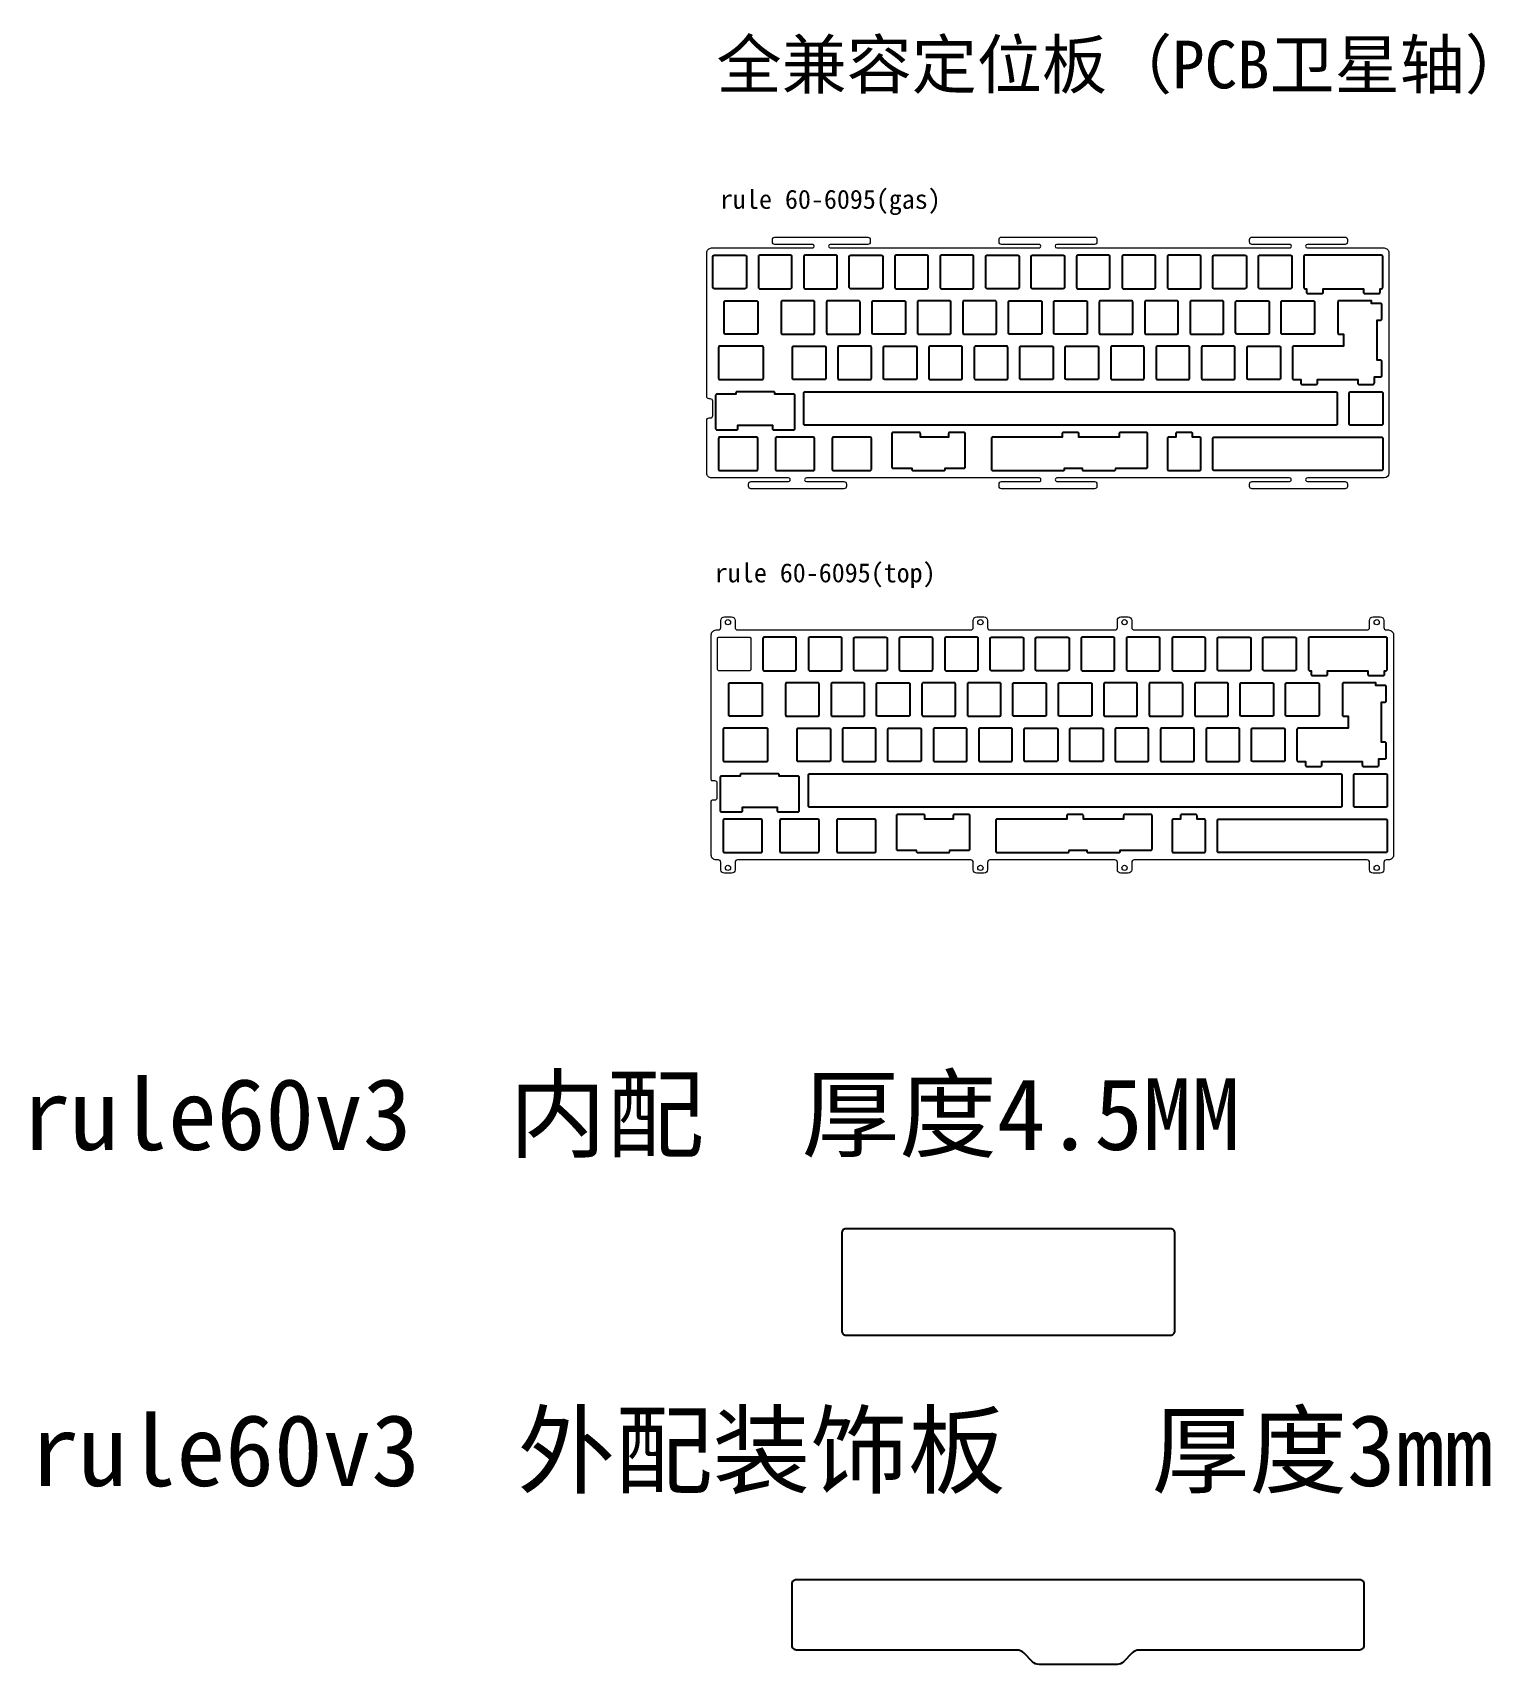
# Model space of a CAD drawing. Header units: millimetres. Extents: x 3201 to 5715, y 849 to 1652.
# Drawn here: x 3201 to 3812, y 872 to 1556 of the extents above; entities that cross this region are included whole.
import ezdxf

# ---------------------------------------------------------------- set-up
doc = ezdxf.new("R2010")
doc.units = ezdxf.units.MM
doc.layers.add('1', color=7, linetype='Continuous', lineweight=0)
doc.layers.add('_STAB', color=3, linetype='Continuous')
doc.layers.add('定位板 v10 v5 v1_定位板 v10 v5_定位板 v9_Sketch2', color=7, linetype='Continuous')
doc.styles.add('MtXpl_', font='')
doc.styles.get("Standard").update_dxf_attribs({"font": 'arial.ttf'})
doc.styles.get('MtXpl_').set_extended_font_data('SimSun')

msp = doc.modelspace()

# ---------------------------------------------------------------- linework, layer by layer
at = {"color": 7}
for points in [[(3507.52, 1410.8), (3507.52, 1423.8, 0.414214), (3507.02, 1424.3), (3489.25, 1424.3, 0.414214), (3488.75, 1423.8), (3488.75, 1410.8, 0.414214), (3489.25, 1410.3), (3507.02, 1410.3, 0.414214)], [(3747.52, 1391.25), (3524.97, 1391.25, -0.414214), (3524.47, 1391.75), (3524.47, 1404.75, -0.414214), (3524.97, 1405.25), (3747.52, 1405.25, -0.414214), (3748.02, 1404.75), (3748.02, 1391.75, -0.414214)], [(3509.4, 1250.77), (3509.4, 1263.77, 0.414214), (3508.9, 1264.27), (3491.13, 1264.27, 0.414214), (3490.63, 1263.77), (3490.63, 1250.77, 0.414214), (3491.13, 1250.27), (3508.9, 1250.27, 0.414214)], [(3749.41, 1231.22), (3526.86, 1231.22, -0.414214), (3526.36, 1231.72), (3526.36, 1244.72, -0.414214), (3526.86, 1245.22), (3749.41, 1245.22, -0.414214), (3749.91, 1244.72), (3749.91, 1231.72, -0.414214)]]:
    msp.add_lwpolyline(points, format="xyb", close=True, dxfattribs=at)
at = {"color": 7, "linetype": 'Continuous'}
for points in [[(3505.12, 1372.7), (3505.12, 1385.7, 0.414207), (3504.62, 1386.2), (3489.25, 1386.2, 0.414221), (3488.75, 1385.7), (3488.75, 1372.7, 0.414207), (3489.25, 1372.2), (3504.62, 1372.2, 0.414221)], [(3528.93, 1372.7), (3528.93, 1385.7, 0.414207), (3528.43, 1386.2), (3513.06, 1386.2, 0.414221), (3512.56, 1385.7), (3512.56, 1372.7, 0.414207), (3513.06, 1372.2), (3528.43, 1372.2, 0.414221)], [(3552.75, 1372.7), (3552.75, 1385.7, 0.414207), (3552.25, 1386.2), (3536.87, 1386.2, 0.414221), (3536.37, 1385.7), (3536.37, 1372.7, 0.414207), (3536.87, 1372.2), (3552.25, 1372.2, 0.414221)], [(3507.01, 1212.67), (3507.01, 1225.67, 0.414207), (3506.51, 1226.17), (3491.14, 1226.17, 0.414221), (3490.64, 1225.67), (3490.64, 1212.67, 0.414207), (3491.14, 1212.17), (3506.51, 1212.17, 0.414221)], [(3530.82, 1212.67), (3530.82, 1225.67, 0.414207), (3530.32, 1226.17), (3514.95, 1226.17, 0.414221), (3514.45, 1225.67), (3514.45, 1212.67, 0.414207), (3514.95, 1212.17), (3530.32, 1212.17, 0.414221)], [(3554.63, 1212.67), (3554.63, 1225.67, 0.414207), (3554.13, 1226.17), (3538.76, 1226.17, 0.414221), (3538.26, 1225.67), (3538.26, 1212.67, 0.414207), (3538.76, 1212.17), (3554.13, 1212.17, 0.414221)]]:
    msp.add_lwpolyline(points, format="xyb", close=True, dxfattribs=at)
msp.add_lwpolyline([(3678.13, 1010, 0.414214), (3679.93, 1011.8), (3679.93, 1052.8, 0.414214), (3678.13, 1054.6), (3542.13, 1054.6, 0.414214), (3540.33, 1052.8), (3540.33, 1011.8, 0.414214), (3542.13, 1010)], format="xyb", close=True)
at = {"color": 7, "linetype": 'Continuous', "lineweight": 25}
msp.add_lwpolyline([(3613.71, 878.09), (3521.36, 878.09, -0.414214), (3519.56, 879.89), (3519.56, 905.89, -0.414214), (3521.36, 907.69), (3757.36, 907.69, -0.414214), (3759.16, 905.89), (3759.16, 879.89, -0.414214), (3757.36, 878.09), (3665.02, 878.09, 0.198912), (3662.05, 876.86), (3658.39, 873.2, -0.198912), (3655.71, 872.09), (3623.02, 872.09, -0.198912), (3620.33, 873.2), (3616.68, 876.86, 0.198912)], format="xyb", close=True, dxfattribs=at)
at = {"layer": '1'}
for p, q in [((3528.79, 1466.2), (3528.79, 1466.2)), ((3534.79, 1466.2), (3534.79, 1466.2))]:
    msp.add_line(p, q, dxfattribs=at)
for points in [[(3486.27, 1401.25, 0.414214), (3485.27, 1402.25), (3484.77, 1402.25, -0.414214), (3483.77, 1403.25), (3483.77, 1463.45, -0.414214), (3485.77, 1465.45), (3528.04, 1465.45, 1.006341), (3528.04, 1466.95), (3512.29, 1466.95, -0.414214), (3511.29, 1467.95), (3511.29, 1468.95, -0.414214), (3512.29, 1469.95), (3551.29, 1469.95, -0.414214), (3552.29, 1468.95), (3552.29, 1467.95, -0.414214), (3551.29, 1466.95), (3535.54, 1466.95, 0.999996), (3535.54, 1465.45), (3623.03, 1465.45, 1.004198), (3623.03, 1466.95), (3607.28, 1466.95, -0.414214), (3606.28, 1467.95), (3606.28, 1469, -0.414214), (3607.28, 1470), (3646.28, 1470, -0.414214), (3647.28, 1469), (3647.28, 1467.95, -0.414214), (3646.28, 1466.95), (3630.53, 1466.95, 0.999996), (3630.53, 1465.45), (3728.02, 1465.45, 1.070015), (3728.02, 1466.95), (3712.27, 1466.95, -0.414214), (3711.27, 1467.95), (3711.27, 1469, -0.414214), (3712.27, 1470), (3751.27, 1470, -0.414214), (3752.27, 1469), (3752.27, 1467.95, -0.414214), (3751.27, 1466.95), (3735.52, 1466.95, 0.999996), (3735.52, 1465.45), (3767.67, 1465.45, -0.414214), (3769.67, 1463.45), (3769.67, 1371.1, -0.414213), (3767.67, 1369.1), (3735.52, 1369.1, 1.000003), (3735.52, 1367.6), (3751.27, 1367.6, -0.414214), (3752.27, 1366.6), (3752.27, 1365.55, -0.414214), (3751.27, 1364.55), (3712.27, 1364.55, -0.414214), (3711.27, 1365.55), (3711.27, 1366.6, -0.414214), (3712.27, 1367.6), (3728.02, 1367.6, 1.000004), (3728.02, 1369.1), (3630.53, 1369.1, 1.000003), (3630.53, 1367.6), (3646.28, 1367.6, -0.414214), (3647.28, 1366.6), (3647.28, 1365.55, -0.414214), (3646.28, 1364.55), (3607.28, 1364.55, -0.428049), (3606.28, 1365.6), (3606.28, 1366.6, -0.414214), (3607.28, 1367.6), (3623.03, 1367.6, 1.06449), (3623.03, 1369.1), (3525.54, 1369.1, 0.999996), (3525.54, 1367.6), (3541.29, 1367.6, -0.414214), (3542.29, 1366.6), (3542.29, 1365.6, -0.414214), (3541.29, 1364.6), (3502.29, 1364.6, -0.414214), (3501.29, 1365.6), (3501.29, 1366.6, -0.414214), (3502.29, 1367.6), (3518.04, 1367.6, 1.006341), (3518.04, 1369.1), (3485.77, 1369.1, -0.414214), (3483.77, 1371.1), (3483.77, 1393.25, -0.414214), (3484.77, 1394.25), (3485.27, 1394.25, 0.414214), (3486.27, 1395.25)], [(3486.16, 1234.22), (3487.16, 1234.22, 0.414214), (3488.16, 1235.22), (3488.16, 1241.22, 0.414214), (3487.16, 1242.22), (3486.16, 1242.22, -0.414214), (3485.66, 1242.72), (3485.66, 1303.42, -0.414214), (3487.66, 1305.42), (3488.66, 1305.42, 0.414214), (3489.66, 1306.42), (3489.66, 1309.43, -0.414214), (3491.16, 1310.93), (3494.16, 1310.93, -0.414214), (3495.66, 1309.43), (3495.66, 1306.42, 0.414214), (3496.66, 1305.42), (3594.46, 1305.42, 0.414214), (3595.46, 1306.42), (3595.46, 1309.43, -0.414214), (3596.96, 1310.93), (3599.96, 1310.93, -0.414214), (3601.46, 1309.43), (3601.46, 1306.42, 0.414214), (3602.46, 1305.42), (3654.86, 1305.42, 0.414214), (3655.86, 1306.42), (3655.86, 1309.43, -0.414214), (3657.36, 1310.93), (3660.36, 1310.93, -0.414214), (3661.86, 1309.43), (3661.86, 1306.42, 0.414214), (3662.86, 1305.42), (3760.55, 1305.42, 0.414214), (3761.55, 1306.42), (3761.55, 1309.43, -0.414214), (3763.05, 1310.93), (3766.05, 1310.93, -0.414214), (3767.55, 1309.43), (3767.55, 1306.42, 0.414214), (3768.55, 1305.42), (3769.56, 1305.42, -0.414214), (3771.56, 1303.42), (3771.56, 1211.07, -0.414214), (3769.56, 1209.07), (3768.55, 1209.07, 0.414214), (3767.55, 1208.07), (3767.55, 1205, -0.414214), (3766.05, 1203.5), (3763.05, 1203.5, -0.414214), (3761.55, 1205), (3761.55, 1208.07, 0.414214), (3760.55, 1209.07), (3662.86, 1209.07, 0.414214), (3661.86, 1208.07), (3661.86, 1205, -0.414214), (3660.36, 1203.5), (3657.36, 1203.5, -0.414214), (3655.86, 1205), (3655.86, 1208.07, 0.414214), (3654.86, 1209.07), (3602.46, 1209.07, 0.414214), (3601.46, 1208.07), (3601.46, 1205, -0.414214), (3599.96, 1203.5), (3596.96, 1203.5, -0.414214), (3595.46, 1205), (3595.46, 1208.07, 0.414214), (3594.46, 1209.07), (3496.66, 1209.07, 0.414214), (3495.66, 1208.07), (3495.66, 1205, -0.414214), (3494.16, 1203.5), (3491.16, 1203.5, -0.414214), (3489.66, 1205), (3489.66, 1208.07, 0.414214), (3488.66, 1209.07), (3487.66, 1209.07, -0.414214), (3485.66, 1211.07), (3485.66, 1233.72, -0.414214)], [(3488.26, 1288.87), (3488.26, 1301.87, -0.414214), (3488.76, 1302.37), (3501.76, 1302.37, -0.414214), (3502.26, 1301.87), (3502.26, 1288.87, -0.414217), (3501.76, 1288.37), (3488.76, 1288.37, -0.41421)]]:
    msp.add_lwpolyline(points, format="xyb", close=True, dxfattribs=at)
for centre in [(3492.66, 1308.68), (3598.46, 1308.68), (3658.86, 1308.68), (3764.55, 1308.68), (3492.66, 1205.75), (3598.46, 1205.75), (3658.86, 1205.75), (3764.55, 1205.75)]:
    msp.add_circle(centre, 1.1, dxfattribs=at)
at = {"layer": '_STAB', "color": 7}
for points in [[(3734.52, 1448.4), (3735.15, 1448.4), (3735.15, 1446.9, 0.414214), (3735.65, 1446.4), (3741.61, 1446.4, 0.414214), (3742.11, 1446.9), (3742.11, 1448.4), (3758.98, 1448.4), (3758.98, 1446.9, 0.414214), (3759.48, 1446.4), (3765.45, 1446.4, 0.414214), (3765.95, 1446.9), (3765.95, 1448.4), (3766.57, 1448.4, 0.414214), (3767.07, 1448.9), (3767.07, 1461.9, 0.414214), (3766.57, 1462.4), (3734.52, 1462.4, 0.414214), (3734.02, 1461.9), (3734.02, 1448.9, 0.414214)], [(3585.65, 1388.2, 0.414214), (3585.15, 1387.7), (3585.15, 1386.2), (3573.29, 1386.2), (3573.29, 1387.7, 0.414214), (3572.79, 1388.2), (3561.85, 1388.2, 0.414214), (3561.35, 1387.7), (3561.35, 1373.7, 0.414214), (3561.85, 1373.2), (3569.71, 1373.2), (3569.71, 1372.7, 0.414214), (3570.21, 1372.2), (3583.21, 1372.2, 0.414214), (3583.71, 1372.7), (3583.71, 1373.2), (3591.61, 1373.2, 0.414214), (3592.11, 1373.7), (3592.11, 1387.7, 0.414214), (3591.61, 1388.2)], [(3677.37, 1372.2), (3690.37, 1372.2, 0.414215), (3690.87, 1372.7), (3690.87, 1385.7, 0.414214), (3690.37, 1386.2), (3687.35, 1386.2), (3687.35, 1387.7, 0.414214), (3686.85, 1388.2), (3680.89, 1388.2, 0.414214), (3680.39, 1387.7), (3680.39, 1386.2), (3677.37, 1386.2, 0.414272), (3676.87, 1385.7), (3676.87, 1372.7, 0.414212)], [(3736.41, 1288.37), (3737.03, 1288.37), (3737.03, 1286.87, 0.414214), (3737.53, 1286.37), (3743.49, 1286.37, 0.414214), (3743.99, 1286.87), (3743.99, 1288.37), (3760.87, 1288.37), (3760.87, 1286.87, 0.414214), (3761.37, 1286.37), (3767.33, 1286.37, 0.414214), (3767.83, 1286.87), (3767.83, 1288.37), (3768.46, 1288.37, 0.414214), (3768.96, 1288.87), (3768.96, 1301.87, 0.414214), (3768.46, 1302.37), (3736.41, 1302.37, 0.414214), (3735.91, 1301.87), (3735.91, 1288.87, 0.414214)], [(3587.54, 1228.17, 0.414214), (3587.04, 1227.67), (3587.04, 1226.17), (3575.17, 1226.17), (3575.17, 1227.67, 0.414214), (3574.67, 1228.17), (3563.74, 1228.17, 0.414214), (3563.24, 1227.67), (3563.24, 1213.67, 0.414214), (3563.74, 1213.17), (3571.6, 1213.17), (3571.6, 1212.67, 0.414214), (3572.1, 1212.17), (3585.1, 1212.17, 0.414214), (3585.6, 1212.67), (3585.6, 1213.17), (3593.5, 1213.17, 0.414214), (3594, 1213.67), (3594, 1227.67, 0.414214), (3593.5, 1228.17)], [(3679.26, 1212.17), (3692.26, 1212.17, 0.414215), (3692.76, 1212.67), (3692.76, 1225.67, 0.414214), (3692.26, 1226.17), (3689.24, 1226.17), (3689.24, 1227.67, 0.414214), (3688.74, 1228.17), (3682.78, 1228.17, 0.414214), (3682.28, 1227.67), (3682.28, 1226.17), (3679.26, 1226.17, 0.414272), (3678.76, 1225.67), (3678.76, 1212.67, 0.414212)]]:
    msp.add_lwpolyline(points, format="xyb", close=True, dxfattribs=at)
for points in [[(3741.16, 1410.3), (3756.6, 1410.3), (3756.6, 1408.8, 0.414214), (3757.1, 1408.3), (3763.06, 1408.3, 0.414214), (3763.56, 1408.8), (3763.56, 1411.42), (3766.19, 1411.42, 0.414214), (3766.69, 1411.92), (3766.69, 1417.89, 0.414214), (3766.19, 1418.39), (3764.69, 1418.39), (3764.69, 1435.26), (3766.19, 1435.26, 0.414214), (3766.69, 1435.76), (3766.69, 1441.72, 0.414214), (3766.19, 1442.22), (3762.31, 1442.22), (3762.31, 1443.35), (3748.81, 1443.35, 0.414214), (3748.31, 1442.85), (3748.31, 1429.85, 0.414214), (3748.81, 1429.35), (3750.69, 1429.35), (3750.69, 1424.3), (3741.16, 1424.3), (3741.16, 1424.3), (3729.76, 1424.3, 0.414214), (3729.26, 1423.8), (3729.26, 1410.8, 0.414214), (3729.76, 1410.3), (3732.76, 1410.3), (3732.76, 1408.8, 0.414214), (3733.26, 1408.3), (3739.23, 1408.3, 0.414214), (3739.73, 1408.8), (3739.73, 1410.3), (3741.16, 1410.3)], [(3668.02, 1373.2, 0.414214), (3668.52, 1373.7), (3668.52, 1387.7, 0.414214), (3668.02, 1388.2), (3657.09, 1388.2, 0.414214), (3656.59, 1387.7), (3656.59, 1386.2), (3639.71, 1386.2), (3639.71, 1387.7, 0.414214), (3639.21, 1388.2), (3633.25, 1388.2, 0.414214), (3632.75, 1387.7), (3632.75, 1386.2), (3603.55, 1386.2, 0.414214), (3603.05, 1385.7), (3603.05, 1372.7, 0.414214), (3603.55, 1372.2), (3633.22, 1372.2, 0.414214), (3633.72, 1372.7), (3633.72, 1373.2), (3639.21, 1373.2), (3641.15, 1373.2), (3641.15, 1372.7, 0.414214), (3641.65, 1372.2), (3654.65, 1372.2, 0.414214), (3655.15, 1372.7), (3655.15, 1373.2), (3668.02, 1373.2)], [(3743.05, 1250.27), (3758.49, 1250.27), (3758.49, 1248.77, 0.414214), (3758.99, 1248.27), (3764.95, 1248.27, 0.414214), (3765.45, 1248.77), (3765.45, 1251.4), (3768.08, 1251.4, 0.414214), (3768.58, 1251.9), (3768.58, 1257.86, 0.414214), (3768.08, 1258.36), (3766.58, 1258.36), (3766.58, 1275.23), (3768.08, 1275.23, 0.414214), (3768.58, 1275.73), (3768.58, 1281.7, 0.414214), (3768.08, 1282.2), (3764.19, 1282.2), (3764.19, 1283.32), (3750.69, 1283.32, 0.414214), (3750.19, 1282.82), (3750.19, 1269.82, 0.414214), (3750.69, 1269.32), (3752.58, 1269.32), (3752.58, 1264.27), (3743.05, 1264.27), (3743.05, 1264.27), (3731.64, 1264.27, 0.414214), (3731.14, 1263.77), (3731.14, 1250.77, 0.414214), (3731.64, 1250.27), (3734.65, 1250.27), (3734.65, 1248.77, 0.414214), (3735.15, 1248.27), (3741.11, 1248.27, 0.414214), (3741.61, 1248.77), (3741.61, 1250.27), (3743.05, 1250.27)], [(3669.91, 1213.17, 0.414214), (3670.41, 1213.67), (3670.41, 1227.67, 0.414214), (3669.91, 1228.17), (3658.97, 1228.17, 0.414214), (3658.47, 1227.67), (3658.47, 1226.17), (3641.6, 1226.17), (3641.6, 1227.67, 0.414214), (3641.1, 1228.17), (3635.14, 1228.17, 0.414214), (3634.64, 1227.67), (3634.64, 1226.17), (3605.44, 1226.17, 0.414214), (3604.94, 1225.67), (3604.94, 1212.67, 0.414214), (3605.44, 1212.17), (3635.11, 1212.17, 0.414214), (3635.61, 1212.67), (3635.61, 1213.17), (3641.1, 1213.17), (3643.04, 1213.17), (3643.04, 1212.67, 0.414214), (3643.54, 1212.17), (3656.54, 1212.17, 0.414214), (3657.04, 1212.67), (3657.04, 1213.17), (3669.91, 1213.17)]]:
    msp.add_lwpolyline(points, format="xyb", dxfattribs=at)
at = {"layer": '定位板 v10 v5 v1_定位板 v10 v5_定位板 v9_Sketch2', "color": 7}
for points in [[(3499.87, 1448.4), (3486.87, 1448.4, -0.414214), (3486.37, 1448.9), (3486.37, 1461.9, -0.414214), (3486.87, 1462.4), (3499.87, 1462.4, -0.414214), (3500.37, 1461.9), (3500.37, 1448.9, -0.414214)], [(3519.42, 1448.9), (3519.42, 1461.9, 0.414214), (3518.92, 1462.4), (3505.92, 1462.4, 0.414214), (3505.42, 1461.9), (3505.42, 1448.9, 0.414217), (3505.92, 1448.4), (3518.92, 1448.4, 0.41421)], [(3524.97, 1448.4), (3537.97, 1448.4, 0.414214), (3538.47, 1448.9), (3538.47, 1461.9, 0.414214), (3537.97, 1462.4), (3524.97, 1462.4, 0.414214), (3524.47, 1461.9), (3524.47, 1448.9, 0.414214)], [(3543.52, 1448.9), (3543.52, 1461.9, -0.414214), (3544.02, 1462.4), (3557.02, 1462.4, -0.414214), (3557.52, 1461.9), (3557.52, 1448.9, -0.414217), (3557.02, 1448.4), (3544.02, 1448.4, -0.41421)], [(3563.07, 1448.4), (3576.07, 1448.4, 0.414214), (3576.57, 1448.9), (3576.57, 1461.9, 0.414214), (3576.07, 1462.4), (3563.07, 1462.4, 0.414214), (3562.57, 1461.9), (3562.57, 1448.9, 0.414214)], [(3595.62, 1448.9), (3595.62, 1461.9, 0.414214), (3595.12, 1462.4), (3582.12, 1462.4, 0.414214), (3581.62, 1461.9), (3581.62, 1448.9, 0.414217), (3582.12, 1448.4), (3595.12, 1448.4, 0.41421)], [(3614.17, 1448.4), (3601.17, 1448.4, -0.414214), (3600.67, 1448.9), (3600.67, 1461.9, -0.414214), (3601.17, 1462.4), (3614.17, 1462.4, -0.414214), (3614.67, 1461.9), (3614.67, 1448.9, -0.414214)], [(3619.72, 1448.9), (3619.72, 1461.9, -0.414214), (3620.22, 1462.4), (3633.22, 1462.4, -0.414214), (3633.72, 1461.9), (3633.72, 1448.9, -0.414217), (3633.22, 1448.4), (3620.22, 1448.4, -0.41421)], [(3639.27, 1448.4), (3652.27, 1448.4, 0.414214), (3652.77, 1448.9), (3652.77, 1461.9, 0.414214), (3652.27, 1462.4), (3639.27, 1462.4, 0.414214), (3638.77, 1461.9), (3638.77, 1448.9, 0.414214)], [(3671.82, 1448.9), (3671.82, 1461.9, 0.414214), (3671.32, 1462.4), (3658.32, 1462.4, 0.414214), (3657.82, 1461.9), (3657.82, 1448.9, 0.414217), (3658.32, 1448.4), (3671.32, 1448.4, 0.41421)], [(3677.37, 1448.4), (3690.37, 1448.4, 0.414214), (3690.87, 1448.9), (3690.87, 1461.9, 0.414214), (3690.37, 1462.4), (3677.37, 1462.4, 0.414214), (3676.87, 1461.9), (3676.87, 1448.9, 0.414214)], [(3695.92, 1448.9), (3695.92, 1461.9, -0.414214), (3696.42, 1462.4), (3709.42, 1462.4, -0.414214), (3709.92, 1461.9), (3709.92, 1448.9, -0.414217), (3709.42, 1448.4), (3696.42, 1448.4, -0.41421)], [(3728.47, 1448.4), (3715.47, 1448.4, -0.414214), (3714.97, 1448.9), (3714.97, 1461.9, -0.414214), (3715.47, 1462.4), (3728.47, 1462.4, -0.414214), (3728.97, 1461.9), (3728.97, 1448.9, -0.414214)], [(3505.13, 1442.85), (3505.13, 1429.85, -0.414214), (3504.63, 1429.35), (3491.63, 1429.35, -0.414214), (3491.13, 1429.85), (3491.13, 1442.85, -0.414214), (3491.63, 1443.35), (3504.63, 1443.35, -0.414214)], [(3528.95, 1429.85), (3528.95, 1442.85, 0.414214), (3528.45, 1443.35), (3515.45, 1443.35, 0.414214), (3514.95, 1442.85), (3514.95, 1429.85, 0.414217), (3515.45, 1429.35), (3528.45, 1429.35, 0.41421)], [(3534.5, 1429.35), (3547.5, 1429.35, 0.414214), (3548, 1429.85), (3548, 1442.85, 0.414214), (3547.5, 1443.35), (3534.5, 1443.35, 0.414214), (3534, 1442.85), (3534, 1429.85, 0.414214)], [(3553.05, 1429.85), (3553.05, 1442.85, -0.414214), (3553.55, 1443.35), (3566.55, 1443.35, -0.414214), (3567.05, 1442.85), (3567.05, 1429.85, -0.414217), (3566.55, 1429.35), (3553.55, 1429.35, -0.41421)], [(3572.6, 1429.35), (3585.6, 1429.35, 0.414214), (3586.1, 1429.85), (3586.1, 1442.85, 0.414214), (3585.6, 1443.35), (3572.6, 1443.35, 0.414214), (3572.1, 1442.85), (3572.1, 1429.85, 0.414214)], [(3605.14, 1429.85), (3605.14, 1442.85, 0.414214), (3604.64, 1443.35), (3591.65, 1443.35, 0.414214), (3591.15, 1442.85), (3591.15, 1429.85, 0.414217), (3591.65, 1429.35), (3604.64, 1429.35, 0.41421)], [(3623.69, 1429.35), (3610.7, 1429.35, -0.414214), (3610.2, 1429.85), (3610.2, 1442.85, -0.414214), (3610.7, 1443.35), (3623.69, 1443.35, -0.414214), (3624.19, 1442.85), (3624.19, 1429.85, -0.414214)], [(3629.25, 1429.85), (3629.25, 1442.85, -0.414214), (3629.75, 1443.35), (3642.74, 1443.35, -0.414214), (3643.24, 1442.85), (3643.24, 1429.85, -0.414217), (3642.74, 1429.35), (3629.75, 1429.35, -0.41421)], [(3648.79, 1429.35), (3661.79, 1429.35, 0.414214), (3662.29, 1429.85), (3662.29, 1442.85, 0.414214), (3661.79, 1443.35), (3648.79, 1443.35, 0.414214), (3648.29, 1442.85), (3648.29, 1429.85, 0.414214)], [(3681.34, 1429.85), (3681.34, 1442.85, 0.414214), (3680.84, 1443.35), (3667.84, 1443.35, 0.414214), (3667.34, 1442.85), (3667.34, 1429.85, 0.414217), (3667.84, 1429.35), (3680.84, 1429.35, 0.41421)], [(3686.89, 1429.35), (3699.89, 1429.35, 0.414214), (3700.39, 1429.85), (3700.39, 1442.85, 0.414214), (3699.89, 1443.35), (3686.89, 1443.35, 0.414214), (3686.39, 1442.85), (3686.39, 1429.85, 0.414214)], [(3705.44, 1429.85), (3705.44, 1442.85, -0.414214), (3705.94, 1443.35), (3718.94, 1443.35, -0.414214), (3719.44, 1442.85), (3719.44, 1429.85, -0.414217), (3718.94, 1429.35), (3705.94, 1429.35, -0.41421)], [(3737.99, 1429.35), (3724.99, 1429.35, -0.414214), (3724.49, 1429.85), (3724.49, 1442.85, -0.414214), (3724.99, 1443.35), (3737.99, 1443.35, -0.414214), (3738.49, 1442.85), (3738.49, 1429.85, -0.414214)], [(3520.21, 1424.3), (3533.21, 1424.3, -0.414214), (3533.71, 1423.8), (3533.71, 1410.8, -0.414214), (3533.21, 1410.3), (3520.21, 1410.3, -0.414214), (3519.71, 1410.8), (3519.71, 1423.8, -0.414214)], [(3539.26, 1410.3), (3552.26, 1410.3, 0.414214), (3552.76, 1410.8), (3552.76, 1423.8, 0.414214), (3552.26, 1424.3), (3539.26, 1424.3, 0.414214), (3538.76, 1423.8), (3538.76, 1410.8, 0.414214)], [(3557.81, 1410.8), (3557.81, 1423.8, -0.414214), (3558.31, 1424.3), (3571.31, 1424.3, -0.414214), (3571.81, 1423.8), (3571.81, 1410.8, -0.414217), (3571.31, 1410.3), (3558.31, 1410.3, -0.41421)], [(3577.36, 1410.3), (3590.36, 1410.3, 0.414214), (3590.86, 1410.8), (3590.86, 1423.8, 0.414214), (3590.36, 1424.3), (3577.36, 1424.3, 0.414214), (3576.86, 1423.8), (3576.86, 1410.8, 0.414214)], [(3609.91, 1410.8), (3609.91, 1423.8, 0.414214), (3609.41, 1424.3), (3596.41, 1424.3, 0.414214), (3595.91, 1423.8), (3595.91, 1410.8, 0.414217), (3596.41, 1410.3), (3609.41, 1410.3, 0.41421)], [(3628.46, 1410.3), (3615.46, 1410.3, -0.414214), (3614.96, 1410.8), (3614.96, 1423.8, -0.414214), (3615.46, 1424.3), (3628.46, 1424.3, -0.414214), (3628.96, 1423.8), (3628.96, 1410.8, -0.414214)], [(3634.01, 1410.8), (3634.01, 1423.8, -0.414214), (3634.51, 1424.3), (3647.51, 1424.3, -0.414214), (3648.01, 1423.8), (3648.01, 1410.8, -0.414217), (3647.51, 1410.3), (3634.51, 1410.3, -0.41421)], [(3653.56, 1410.3), (3666.56, 1410.3, 0.414214), (3667.06, 1410.8), (3667.06, 1423.8, 0.414214), (3666.56, 1424.3), (3653.56, 1424.3, 0.414214), (3653.06, 1423.8), (3653.06, 1410.8, 0.414214)], [(3686.11, 1410.8), (3686.11, 1423.8, 0.414214), (3685.61, 1424.3), (3672.61, 1424.3, 0.414214), (3672.11, 1423.8), (3672.11, 1410.8, 0.414217), (3672.61, 1410.3), (3685.61, 1410.3, 0.41421)], [(3691.66, 1410.3), (3704.66, 1410.3, 0.414214), (3705.16, 1410.8), (3705.16, 1423.8, 0.414214), (3704.66, 1424.3), (3691.66, 1424.3, 0.414214), (3691.16, 1423.8), (3691.16, 1410.8, 0.414214)], [(3710.21, 1410.8), (3710.21, 1423.8, -0.414214), (3710.71, 1424.3), (3723.71, 1424.3, -0.414214), (3724.21, 1423.8), (3724.21, 1410.8, -0.414217), (3723.71, 1410.3), (3710.71, 1410.3, -0.41421)], [(3488, 1404.25, 0.414214), (3487.5, 1403.75), (3487.5, 1389.75, 0.414214), (3488, 1389.25), (3496.34, 1389.25, 0.414214), (3496.84, 1389.75), (3496.84, 1391.25), (3511.33, 1391.25), (3511.33, 1389.75, 0.414214), (3511.83, 1389.25), (3520.18, 1389.25, 0.414214), (3520.68, 1389.75), (3520.68, 1403.75, 0.414214), (3520.18, 1404.25), (3512.28, 1404.25), (3512.28, 1404.75, 0.414214), (3511.78, 1405.25), (3496.4, 1405.25, 0.414214), (3495.9, 1404.75), (3495.9, 1404.25)], [(3753.57, 1405.25), (3766.57, 1405.25, -0.414214), (3767.07, 1404.75), (3767.07, 1391.75, -0.414214), (3766.57, 1391.25), (3753.57, 1391.25, -0.414214), (3753.07, 1391.75), (3753.07, 1404.75, -0.414214)], [(3696.42, 1386.2), (3766.57, 1386.2, -0.414214), (3767.07, 1385.7), (3767.07, 1372.7, -0.414214), (3766.57, 1372.2), (3696.42, 1372.2, -0.414214), (3695.92, 1372.7), (3695.92, 1385.7, -0.414214)], [(3521.31, 1288.87), (3521.31, 1301.87, 0.414214), (3520.81, 1302.37), (3507.81, 1302.37, 0.414214), (3507.31, 1301.87), (3507.31, 1288.87, 0.414217), (3507.81, 1288.37), (3520.81, 1288.37, 0.41421)], [(3526.86, 1288.37), (3539.86, 1288.37, 0.414214), (3540.36, 1288.87), (3540.36, 1301.87, 0.414214), (3539.86, 1302.37), (3526.86, 1302.37, 0.414214), (3526.36, 1301.87), (3526.36, 1288.87, 0.414214)], [(3545.41, 1288.87), (3545.41, 1301.87, -0.414214), (3545.91, 1302.37), (3558.91, 1302.37, -0.414214), (3559.41, 1301.87), (3559.41, 1288.87, -0.414217), (3558.91, 1288.37), (3545.91, 1288.37, -0.41421)], [(3564.96, 1288.37), (3577.96, 1288.37, 0.414214), (3578.46, 1288.87), (3578.46, 1301.87, 0.414214), (3577.96, 1302.37), (3564.96, 1302.37, 0.414214), (3564.46, 1301.87), (3564.46, 1288.87, 0.414214)], [(3597.51, 1288.87), (3597.51, 1301.87, 0.414214), (3597.01, 1302.37), (3584.01, 1302.37, 0.414214), (3583.51, 1301.87), (3583.51, 1288.87, 0.414217), (3584.01, 1288.37), (3597.01, 1288.37, 0.41421)], [(3616.06, 1288.37), (3603.06, 1288.37, -0.414214), (3602.56, 1288.87), (3602.56, 1301.87, -0.414214), (3603.06, 1302.37), (3616.06, 1302.37, -0.414214), (3616.56, 1301.87), (3616.56, 1288.87, -0.414214)], [(3621.61, 1288.87), (3621.61, 1301.87, -0.414214), (3622.11, 1302.37), (3635.11, 1302.37, -0.414214), (3635.61, 1301.87), (3635.61, 1288.87, -0.414217), (3635.11, 1288.37), (3622.11, 1288.37, -0.41421)], [(3641.16, 1288.37), (3654.16, 1288.37, 0.414214), (3654.66, 1288.87), (3654.66, 1301.87, 0.414214), (3654.16, 1302.37), (3641.16, 1302.37, 0.414214), (3640.66, 1301.87), (3640.66, 1288.87, 0.414214)], [(3673.7, 1288.87), (3673.7, 1301.87, 0.414214), (3673.2, 1302.37), (3660.21, 1302.37, 0.414214), (3659.71, 1301.87), (3659.71, 1288.87, 0.414217), (3660.21, 1288.37), (3673.2, 1288.37, 0.41421)], [(3679.26, 1288.37), (3692.25, 1288.37, 0.414214), (3692.75, 1288.87), (3692.75, 1301.87, 0.414214), (3692.25, 1302.37), (3679.26, 1302.37, 0.414214), (3678.76, 1301.87), (3678.76, 1288.87, 0.414214)], [(3697.81, 1288.87), (3697.81, 1301.87, -0.414214), (3698.31, 1302.37), (3711.3, 1302.37, -0.414214), (3711.8, 1301.87), (3711.8, 1288.87, -0.414217), (3711.3, 1288.37), (3698.31, 1288.37, -0.41421)], [(3730.35, 1288.37), (3717.35, 1288.37, -0.414214), (3716.85, 1288.87), (3716.85, 1301.87, -0.414214), (3717.35, 1302.37), (3730.35, 1302.37, -0.414214), (3730.85, 1301.87), (3730.85, 1288.87, -0.414214)], [(3507.02, 1282.82), (3507.02, 1269.82, -0.414214), (3506.52, 1269.32), (3493.52, 1269.32, -0.414214), (3493.02, 1269.82), (3493.02, 1282.82, -0.414214), (3493.52, 1283.32), (3506.52, 1283.32, -0.414214)], [(3530.83, 1269.82), (3530.83, 1282.82, 0.414214), (3530.33, 1283.32), (3517.33, 1283.32, 0.414214), (3516.83, 1282.82), (3516.83, 1269.82, 0.414217), (3517.33, 1269.32), (3530.33, 1269.32, 0.41421)], [(3536.38, 1269.32), (3549.38, 1269.32, 0.414214), (3549.88, 1269.82), (3549.88, 1282.82, 0.414214), (3549.38, 1283.32), (3536.38, 1283.32, 0.414214), (3535.88, 1282.82), (3535.88, 1269.82, 0.414214)], [(3554.93, 1269.82), (3554.93, 1282.82, -0.414214), (3555.43, 1283.32), (3568.43, 1283.32, -0.414214), (3568.93, 1282.82), (3568.93, 1269.82, -0.414217), (3568.43, 1269.32), (3555.43, 1269.32, -0.41421)], [(3574.48, 1269.32), (3587.48, 1269.32, 0.414214), (3587.98, 1269.82), (3587.98, 1282.82, 0.414214), (3587.48, 1283.32), (3574.48, 1283.32, 0.414214), (3573.98, 1282.82), (3573.98, 1269.82, 0.414214)], [(3607.03, 1269.82), (3607.03, 1282.82, 0.414214), (3606.53, 1283.32), (3593.53, 1283.32, 0.414214), (3593.03, 1282.82), (3593.03, 1269.82, 0.414217), (3593.53, 1269.32), (3606.53, 1269.32, 0.41421)], [(3625.58, 1269.32), (3612.58, 1269.32, -0.414214), (3612.08, 1269.82), (3612.08, 1282.82, -0.414214), (3612.58, 1283.32), (3625.58, 1283.32, -0.414214), (3626.08, 1282.82), (3626.08, 1269.82, -0.414214)], [(3631.13, 1269.82), (3631.13, 1282.82, -0.414214), (3631.63, 1283.32), (3644.63, 1283.32, -0.414214), (3645.13, 1282.82), (3645.13, 1269.82, -0.414217), (3644.63, 1269.32), (3631.63, 1269.32, -0.41421)], [(3650.68, 1269.32), (3663.68, 1269.32, 0.414214), (3664.18, 1269.82), (3664.18, 1282.82, 0.414214), (3663.68, 1283.32), (3650.68, 1283.32, 0.414214), (3650.18, 1282.82), (3650.18, 1269.82, 0.414214)], [(3683.23, 1269.82), (3683.23, 1282.82, 0.414214), (3682.73, 1283.32), (3669.73, 1283.32, 0.414214), (3669.23, 1282.82), (3669.23, 1269.82, 0.414217), (3669.73, 1269.32), (3682.73, 1269.32, 0.41421)], [(3688.78, 1269.32), (3701.78, 1269.32, 0.414214), (3702.28, 1269.82), (3702.28, 1282.82, 0.414214), (3701.78, 1283.32), (3688.78, 1283.32, 0.414214), (3688.28, 1282.82), (3688.28, 1269.82, 0.414214)], [(3707.33, 1269.82), (3707.33, 1282.82, -0.414214), (3707.83, 1283.32), (3720.83, 1283.32, -0.414214), (3721.33, 1282.82), (3721.33, 1269.82, -0.414217), (3720.83, 1269.32), (3707.83, 1269.32, -0.41421)], [(3739.88, 1269.32), (3726.88, 1269.32, -0.414214), (3726.38, 1269.82), (3726.38, 1282.82, -0.414214), (3726.88, 1283.32), (3739.88, 1283.32, -0.414214), (3740.38, 1282.82), (3740.38, 1269.82, -0.414214)], [(3522.1, 1264.27), (3535.09, 1264.27, -0.414214), (3535.59, 1263.77), (3535.59, 1250.77, -0.414214), (3535.09, 1250.27), (3522.1, 1250.27, -0.414214), (3521.6, 1250.77), (3521.6, 1263.77, -0.414214)], [(3541.15, 1250.27), (3554.14, 1250.27, 0.414214), (3554.64, 1250.77), (3554.64, 1263.77, 0.414214), (3554.14, 1264.27), (3541.15, 1264.27, 0.414214), (3540.65, 1263.77), (3540.65, 1250.77, 0.414214)], [(3559.7, 1250.77), (3559.7, 1263.77, -0.414214), (3560.2, 1264.27), (3573.19, 1264.27, -0.414214), (3573.69, 1263.77), (3573.69, 1250.77, -0.414217), (3573.19, 1250.27), (3560.2, 1250.27, -0.41421)], [(3579.24, 1250.27), (3592.24, 1250.27, 0.414214), (3592.74, 1250.77), (3592.74, 1263.77, 0.414214), (3592.24, 1264.27), (3579.24, 1264.27, 0.414214), (3578.74, 1263.77), (3578.74, 1250.77, 0.414214)], [(3611.79, 1250.77), (3611.79, 1263.77, 0.414214), (3611.29, 1264.27), (3598.29, 1264.27, 0.414214), (3597.79, 1263.77), (3597.79, 1250.77, 0.414217), (3598.29, 1250.27), (3611.29, 1250.27, 0.41421)], [(3630.34, 1250.27), (3617.34, 1250.27, -0.414214), (3616.84, 1250.77), (3616.84, 1263.77, -0.414214), (3617.34, 1264.27), (3630.34, 1264.27, -0.414214), (3630.84, 1263.77), (3630.84, 1250.77, -0.414214)], [(3635.89, 1250.77), (3635.89, 1263.77, -0.414214), (3636.39, 1264.27), (3649.39, 1264.27, -0.414214), (3649.89, 1263.77), (3649.89, 1250.77, -0.414217), (3649.39, 1250.27), (3636.39, 1250.27, -0.41421)], [(3655.44, 1250.27), (3668.44, 1250.27, 0.414214), (3668.94, 1250.77), (3668.94, 1263.77, 0.414214), (3668.44, 1264.27), (3655.44, 1264.27, 0.414214), (3654.94, 1263.77), (3654.94, 1250.77, 0.414214)], [(3687.99, 1250.77), (3687.99, 1263.77, 0.414214), (3687.49, 1264.27), (3674.49, 1264.27, 0.414214), (3673.99, 1263.77), (3673.99, 1250.77, 0.414217), (3674.49, 1250.27), (3687.49, 1250.27, 0.41421)], [(3693.54, 1250.27), (3706.54, 1250.27, 0.414214), (3707.04, 1250.77), (3707.04, 1263.77, 0.414214), (3706.54, 1264.27), (3693.54, 1264.27, 0.414214), (3693.04, 1263.77), (3693.04, 1250.77, 0.414214)], [(3712.09, 1250.77), (3712.09, 1263.77, -0.414214), (3712.59, 1264.27), (3725.59, 1264.27, -0.414214), (3726.09, 1263.77), (3726.09, 1250.77, -0.414217), (3725.59, 1250.27), (3712.59, 1250.27, -0.41421)], [(3489.88, 1244.22, 0.414214), (3489.38, 1243.72), (3489.38, 1229.72, 0.414214), (3489.88, 1229.22), (3498.23, 1229.22, 0.414214), (3498.73, 1229.72), (3498.73, 1231.22), (3513.22, 1231.22), (3513.22, 1229.72, 0.414214), (3513.72, 1229.22), (3522.06, 1229.22, 0.414214), (3522.56, 1229.72), (3522.56, 1243.72, 0.414214), (3522.06, 1244.22), (3514.16, 1244.22), (3514.16, 1244.72, 0.414214), (3513.66, 1245.22), (3498.28, 1245.22, 0.414214), (3497.78, 1244.72), (3497.78, 1244.22)], [(3755.46, 1245.22), (3768.46, 1245.22, -0.414214), (3768.96, 1244.72), (3768.96, 1231.72, -0.414214), (3768.46, 1231.22), (3755.46, 1231.22, -0.414214), (3754.96, 1231.72), (3754.96, 1244.72, -0.414214)], [(3698.31, 1226.17), (3768.46, 1226.17, -0.414214), (3768.96, 1225.67), (3768.96, 1212.67, -0.414214), (3768.46, 1212.17), (3698.31, 1212.17, -0.414214), (3697.81, 1212.67), (3697.81, 1225.67, -0.414214)]]:
    msp.add_lwpolyline(points, format="xyb", close=True, dxfattribs=at)

# ---------------------------------------------------------------- texts
at = {"color": 7, "style": 'MtXpl_'}
for s, p in [('rule 60-6095(gas)', (3489.33, 1481.85)), ('rule 60-6095(top)', (3487.18, 1325.37))]:
    msp.add_text(s, height=8, dxfattribs=at).set_placement(p)
at = {"attachment_point": 1}
for s, width, insert, char_height in [('{\\fSimSun|b0|i0|c134|p2;全兼容定位板（PCB卫星轴）}', 584.7731, (3487.86, 1552.31), 20), ('{\\fSimSun|b0|i0|c134|p2;rule60v3  内配  厚度4.5MM}', 584.7731, (3196.75, 1117.6), 30), ('{\\fSimSun|b0|i0|c134|p2;rule60v3  外配装饰板   厚度3mm}', 739.5238, (3200.32, 976.8), 30)]:
    msp.add_mtext_dynamic_manual_height_columns(s, width=width, gutter_width=12.5, heights=[0], dxfattribs=dict(at, insert=insert, char_height=char_height))

doc.saveas('drawing.dxf')
